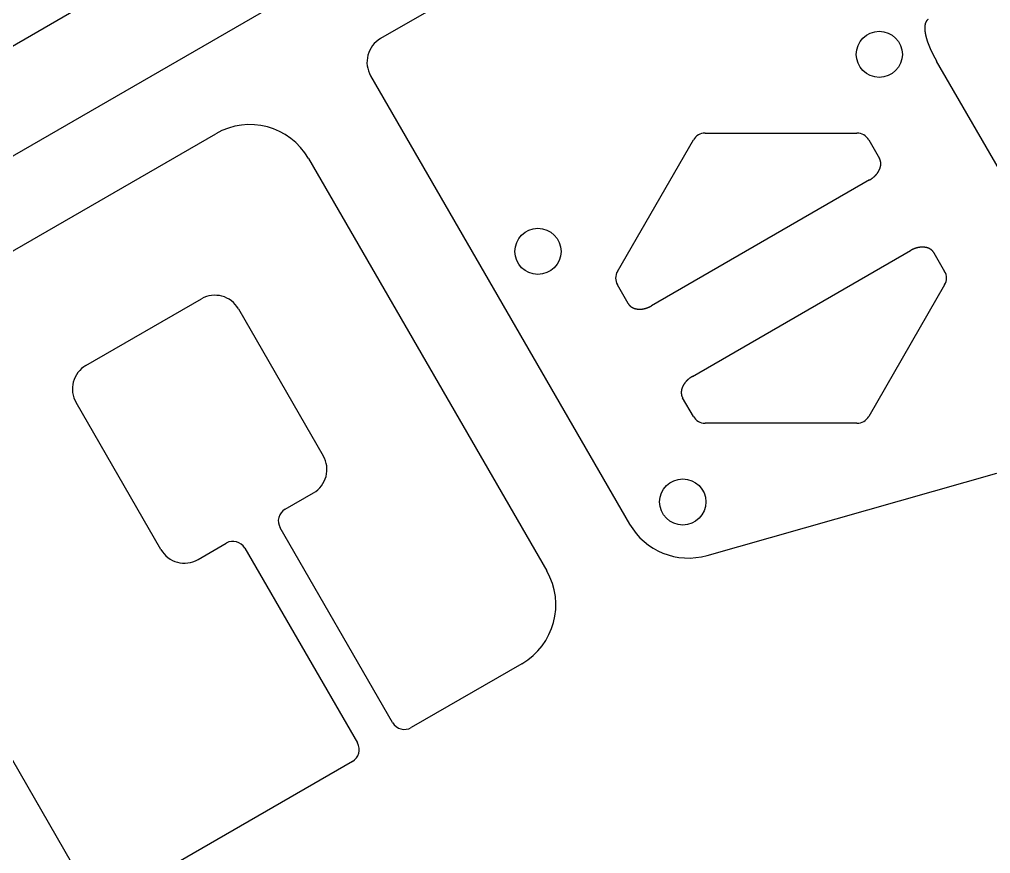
# Model space of a CAD drawing. Extents: x 442 to 745, y 5 to 355.
# Drawn here: x 538.63 to 568.05, y 298.17 to 323.45 of the extents above; entities that cross this region are included whole.
import ezdxf

# ---------------------------------------------------------------- set-up
doc = ezdxf.new("R2010")
doc.units = 0
doc.layers.add('VISIBLE__ANSI_', color=7, linetype='CONTINUOUS')

msp = doc.modelspace()

# ---------------------------------------------------------------- linework, layer by layer
at = {"layer": 'VISIBLE__ANSI_'}
for p, q in [((593.942, 354.692), (442.389, 267.193)), ((445.272, 265.529), (593.942, 351.364)), ((568.044, 333.534), (549.573, 322.869)), ((569.757, 316.404), (566.418, 322.186)), ((549.271, 321.744), (557.116, 308.157)), ((526.394, 309.487), (544.58, 319.987)), ((556.749, 315.816), (559.048, 319.799)), ((559.405, 320.005), (564.004, 320.005)), ((564.361, 319.799), (564.687, 319.234)), ((547.393, 319.233), (554.607, 306.738)), ((564.388, 318.586), (557.785, 314.773)), ((559.02, 312.634), (565.624, 316.446)), ((566.334, 316.381), (566.66, 315.816)), ((557.075, 314.839), (556.749, 315.404)), ((566.66, 315.404), (564.361, 311.421)), ((540.648, 312.962), (544.143, 314.98)), ((545.268, 314.679), (547.838, 310.228)), ((559.048, 311.421), (558.722, 311.986)), ((542.917, 307.386), (540.347, 311.837)), ((564.004, 311.215), (559.405, 311.215)), ((559.462, 307.206), (568.237, 309.701)), ((546.68, 308.609), (547.536, 309.103)), ((549.939, 302.141), (546.53, 308.046)), ((544.042, 307.085), (544.897, 307.579)), ((545.46, 307.428), (548.869, 301.524)), ((553.853, 303.926), (550.501, 301.991)), ((540.604, 297.227), (537.063, 303.361)), ((548.718, 300.961), (541.729, 296.926))]:
    msp.add_line(p, q, dxfattribs=at)
for points in [[(566.163, 323.451, 0), (566.16, 323.449, 0), (566.156, 323.447, 0), (566.153, 323.445, 0), (566.149, 323.442, 0), (566.146, 323.439, 0), (566.142, 323.437, 0), (566.139, 323.434, 0), (566.135, 323.431, 0), (566.132, 323.428, 0), (566.129, 323.425, 0), (566.126, 323.422, 0), (566.123, 323.419, 0), (566.12, 323.415, 0), (566.117, 323.412, 0), (566.115, 323.409, 0), (566.112, 323.406, 0), (566.11, 323.402, 0), (566.108, 323.399, 0), (566.105, 323.395, 0), (566.103, 323.392, 0), (566.101, 323.388, 0), (566.099, 323.384, 0), (566.096, 323.38, 0), (566.094, 323.376, 0), (566.092, 323.372, 0), (566.09, 323.368, 0), (566.089, 323.364, 0), (566.087, 323.36, 0), (566.085, 323.356, 0), (566.083, 323.352, 0), (566.082, 323.348, 0), (566.08, 323.344, 0), (566.079, 323.34, 0), (566.078, 323.336, 0), (566.076, 323.333, 0), (566.075, 323.329, 0), (566.074, 323.325, 0), (566.073, 323.321, 0), (566.072, 323.317, 0), (566.071, 323.313, 0), (566.07, 323.309, 0), (566.069, 323.305, 0), (566.068, 323.301, 0), (566.067, 323.297, 0), (566.066, 323.292, 0), (566.065, 323.288, 0), (566.065, 323.284, 0), (566.064, 323.28, 0), (566.063, 323.276, 0), (566.063, 323.272, 0), (566.062, 323.267, 0), (566.062, 323.263, 0), (566.061, 323.259, 0), (566.061, 323.255, 0), (566.06, 323.25, 0), (566.06, 323.246, 0), (566.059, 323.242, 0), (566.059, 323.238, 0), (566.059, 323.233, 0), (566.058, 323.229, 0), (566.058, 323.225, 0), (566.058, 323.22, 0), (566.058, 323.216, 0), (566.058, 323.212, 0), (566.057, 323.207, 0), (566.057, 323.203, 0), (566.057, 323.198, 0), (566.057, 323.194, 0), (566.057, 323.19, 0), (566.057, 323.185, 0), (566.057, 323.181, 0), (566.057, 323.177, 0), (566.057, 323.172, 0), (566.058, 323.168, 0), (566.058, 323.163, 0), (566.058, 323.159, 0), (566.058, 323.155, 0), (566.058, 323.15, 0), (566.059, 323.146, 0), (566.059, 323.141, 0), (566.059, 323.137, 0), (566.06, 323.133, 0), (566.06, 323.128, 0), (566.06, 323.124, 0), (566.061, 323.12, 0), (566.061, 323.115, 0), (566.061, 323.111, 0), (566.062, 323.106, 0), (566.062, 323.102, 0), (566.063, 323.098, 0), (566.063, 323.094, 0), (566.064, 323.089, 0), (566.064, 323.085, 0), (566.065, 323.081, 0), (566.065, 323.076, 0), (566.066, 323.072, 0), (566.067, 323.068, 0), (566.067, 323.064, 0), (566.068, 323.06, 0), (566.068, 323.055, 0), (566.069, 323.051, 0), (566.07, 323.047, 0), (566.07, 323.043, 0), (566.071, 323.039, 0), (566.072, 323.035, 0), (566.073, 323.031, 0), (566.073, 323.027, 0), (566.074, 323.023, 0), (566.075, 323.019, 0), (566.075, 323.015, 0), (566.076, 323.011, 0), (566.077, 323.007, 0), (566.078, 323.003, 0), (566.079, 322.999, 0), (566.079, 322.995, 0), (566.08, 322.991, 0), (566.081, 322.987, 0), (566.082, 322.983, 0), (566.083, 322.979, 0), (566.084, 322.975, 0), (566.085, 322.971, 0), (566.085, 322.967, 0), (566.086, 322.963, 0), (566.087, 322.958, 0), (566.088, 322.954, 0), (566.089, 322.95, 0), (566.09, 322.946, 0), (566.091, 322.942, 0), (566.092, 322.938, 0), (566.093, 322.934, 0), (566.094, 322.93, 0), (566.095, 322.926, 0), (566.096, 322.922, 0), (566.097, 322.918, 0), (566.098, 322.914, 0), (566.099, 322.91, 0), (566.1, 322.906, 0), (566.102, 322.902, 0), (566.103, 322.897, 0), (566.104, 322.893, 0), (566.105, 322.889, 0), (566.106, 322.885, 0), (566.107, 322.881, 0), (566.108, 322.877, 0), (566.109, 322.873, 0), (566.111, 322.869, 0), (566.112, 322.865, 0), (566.113, 322.861, 0), (566.114, 322.857, 0), (566.115, 322.852, 0), (566.117, 322.848, 0), (566.118, 322.844, 0), (566.119, 322.84, 0), (566.12, 322.836, 0), (566.122, 322.832, 0), (566.123, 322.828, 0), (566.124, 322.824, 0), (566.126, 322.82, 0), (566.127, 322.816, 0), (566.128, 322.811, 0), (566.13, 322.807, 0), (566.131, 322.803, 0), (566.132, 322.799, 0), (566.134, 322.795, 0), (566.135, 322.791, 0), (566.136, 322.787, 0), (566.138, 322.783, 0), (566.139, 322.778, 0), (566.141, 322.774, 0), (566.142, 322.77, 0), (566.143, 322.766, 0), (566.145, 322.762, 0), (566.146, 322.758, 0), (566.148, 322.754, 0), (566.149, 322.75, 0), (566.151, 322.746, 0), (566.152, 322.741, 0), (566.154, 322.737, 0), (566.155, 322.733, 0), (566.157, 322.729, 0), (566.158, 322.725, 0), (566.16, 322.721, 0), (566.161, 322.717, 0), (566.163, 322.713, 0), (566.164, 322.709, 0), (566.166, 322.704, 0), (566.168, 322.7, 0), (566.169, 322.696, 0), (566.171, 322.692, 0), (566.172, 322.688, 0), (566.174, 322.684, 0), (566.175, 322.68, 0), (566.177, 322.676, 0), (566.179, 322.672, 0), (566.18, 322.667, 0), (566.182, 322.663, 0), (566.184, 322.659, 0), (566.185, 322.655, 0), (566.187, 322.651, 0), (566.189, 322.647, 0), (566.19, 322.643, 0), (566.192, 322.639, 0), (566.194, 322.635, 0), (566.195, 322.631, 0), (566.197, 322.627, 0), (566.199, 322.622, 0), (566.2, 322.618, 0), (566.202, 322.614, 0), (566.204, 322.61, 0), (566.206, 322.606, 0), (566.207, 322.602, 0), (566.209, 322.598, 0), (566.211, 322.594, 0), (566.213, 322.59, 0), (566.214, 322.586, 0), (566.216, 322.582, 0), (566.218, 322.578, 0), (566.22, 322.574, 0), (566.221, 322.57, 0), (566.223, 322.565, 0), (566.225, 322.561, 0), (566.227, 322.557, 0), (566.229, 322.553, 0), (566.23, 322.549, 0), (566.232, 322.545, 0), (566.234, 322.541, 0), (566.236, 322.537, 0), (566.238, 322.533, 0), (566.24, 322.529, 0), (566.241, 322.525, 0), (566.243, 322.521, 0), (566.245, 322.517, 0), (566.247, 322.513, 0), (566.249, 322.509, 0), (566.251, 322.505, 0), (566.253, 322.501, 0), (566.255, 322.497, 0), (566.256, 322.493, 0), (566.258, 322.489, 0), (566.26, 322.485, 0), (566.262, 322.481, 0), (566.264, 322.477, 0), (566.266, 322.473, 0), (566.268, 322.469, 0), (566.27, 322.465, 0), (566.272, 322.461, 0), (566.274, 322.457, 0), (566.276, 322.453, 0), (566.277, 322.449, 0), (566.279, 322.445, 0), (566.281, 322.441, 0), (566.283, 322.437, 0), (566.285, 322.433, 0), (566.287, 322.43, 0), (566.289, 322.426, 0), (566.291, 322.422, 0), (566.293, 322.418, 0), (566.295, 322.414, 0), (566.297, 322.41, 0), (566.299, 322.406, 0), (566.301, 322.402, 0), (566.303, 322.398, 0), (566.305, 322.394, 0), (566.307, 322.39, 0), (566.309, 322.387, 0), (566.311, 322.383, 0), (566.313, 322.379, 0), (566.315, 322.375, 0), (566.317, 322.371, 0), (566.319, 322.367, 0), (566.321, 322.363, 0), (566.323, 322.36, 0), (566.325, 322.356, 0), (566.327, 322.352, 0), (566.329, 322.348, 0), (566.331, 322.344, 0), (566.333, 322.34, 0), (566.335, 322.337, 0), (566.337, 322.333, 0), (566.339, 322.329, 0), (566.341, 322.325, 0), (566.343, 322.321, 0), (566.345, 322.318, 0), (566.347, 322.314, 0), (566.349, 322.31, 0), (566.351, 322.306, 0), (566.353, 322.303, 0), (566.355, 322.299, 0), (566.357, 322.295, 0), (566.359, 322.291, 0), (566.361, 322.288, 0), (566.363, 322.284, 0), (566.365, 322.28, 0), (566.367, 322.277, 0), (566.369, 322.273, 0), (566.371, 322.269, 0), (566.373, 322.265, 0), (566.375, 322.262, 0), (566.377, 322.258, 0), (566.379, 322.254, 0), (566.382, 322.251, 0), (566.384, 322.247, 0), (566.386, 322.243, 0), (566.388, 322.24, 0), (566.39, 322.236, 0), (566.392, 322.233, 0), (566.394, 322.229, 0), (566.396, 322.225, 0), (566.398, 322.222, 0), (566.4, 322.218, 0), (566.402, 322.215, 0), (566.404, 322.211, 0), (566.406, 322.207, 0), (566.408, 322.204, 0), (566.41, 322.2, 0), (566.412, 322.197, 0), (566.414, 322.193, 0), (566.416, 322.19, 0), (566.418, 322.186, 0)], [(564.388, 318.586, 0), (564.395, 318.589, 0), (564.401, 318.593, 0), (564.407, 318.597, 0), (564.413, 318.6, 0), (564.419, 318.604, 0), (564.425, 318.608, 0), (564.431, 318.612, 0), (564.437, 318.616, 0), (564.443, 318.62, 0), (564.449, 318.624, 0), (564.454, 318.628, 0), (564.46, 318.632, 0), (564.466, 318.637, 0), (564.472, 318.641, 0), (564.477, 318.645, 0), (564.483, 318.649, 0), (564.488, 318.654, 0), (564.494, 318.658, 0), (564.499, 318.663, 0), (564.505, 318.667, 0), (564.51, 318.672, 0), (564.515, 318.676, 0), (564.521, 318.681, 0), (564.526, 318.686, 0), (564.531, 318.69, 0), (564.536, 318.695, 0), (564.541, 318.7, 0), (564.546, 318.705, 0), (564.551, 318.71, 0), (564.556, 318.714, 0), (564.561, 318.719, 0), (564.566, 318.724, 0), (564.57, 318.729, 0), (564.575, 318.734, 0), (564.58, 318.739, 0), (564.584, 318.744, 0), (564.589, 318.75, 0), (564.593, 318.755, 0), (564.597, 318.76, 0), (564.602, 318.765, 0), (564.606, 318.77, 0), (564.61, 318.776, 0), (564.614, 318.781, 0), (564.618, 318.786, 0), (564.622, 318.792, 0), (564.626, 318.797, 0), (564.63, 318.802, 0), (564.634, 318.808, 0), (564.638, 318.813, 0), (564.641, 318.818, 0), (564.645, 318.824, 0), (564.648, 318.829, 0), (564.652, 318.835, 0), (564.655, 318.84, 0), (564.658, 318.846, 0), (564.662, 318.851, 0), (564.665, 318.857, 0), (564.668, 318.863, 0), (564.671, 318.868, 0), (564.674, 318.874, 0), (564.677, 318.879, 0), (564.679, 318.885, 0), (564.682, 318.89, 0), (564.685, 318.896, 0), (564.687, 318.902, 0), (564.69, 318.907, 0), (564.692, 318.913, 0), (564.694, 318.919, 0), (564.697, 318.924, 0), (564.699, 318.93, 0), (564.701, 318.936, 0), (564.703, 318.941, 0), (564.705, 318.947, 0), (564.707, 318.953, 0), (564.708, 318.958, 0), (564.71, 318.964, 0), (564.712, 318.969, 0), (564.713, 318.975, 0), (564.715, 318.981, 0), (564.716, 318.986, 0), (564.717, 318.992, 0), (564.719, 318.998, 0), (564.72, 319.003, 0), (564.721, 319.009, 0), (564.722, 319.014, 0), (564.723, 319.02, 0), (564.724, 319.025, 0), (564.724, 319.031, 0), (564.725, 319.037, 0), (564.726, 319.042, 0), (564.726, 319.048, 0), (564.726, 319.053, 0), (564.727, 319.059, 0), (564.727, 319.064, 0), (564.727, 319.069, 0), (564.727, 319.075, 0), (564.727, 319.08, 0), (564.727, 319.086, 0), (564.727, 319.091, 0), (564.727, 319.096, 0), (564.726, 319.102, 0), (564.726, 319.107, 0), (564.725, 319.112, 0), (564.725, 319.117, 0), (564.724, 319.123, 0), (564.723, 319.128, 0), (564.723, 319.133, 0), (564.722, 319.138, 0), (564.721, 319.143, 0), (564.72, 319.148, 0), (564.719, 319.153, 0), (564.717, 319.158, 0), (564.716, 319.163, 0), (564.715, 319.168, 0), (564.713, 319.173, 0), (564.712, 319.178, 0), (564.71, 319.183, 0), (564.708, 319.188, 0), (564.706, 319.192, 0), (564.705, 319.197, 0), (564.703, 319.202, 0), (564.701, 319.206, 0), (564.698, 319.211, 0), (564.696, 319.216, 0), (564.694, 319.22, 0), (564.692, 319.225, 0), (564.689, 319.229, 0), (564.687, 319.234, 0)], [(566.334, 316.381, 0), (566.331, 316.385, 0), (566.329, 316.389, 0), (566.326, 316.394, 0), (566.323, 316.398, 0), (566.32, 316.402, 0), (566.317, 316.406, 0), (566.314, 316.41, 0), (566.311, 316.414, 0), (566.308, 316.418, 0), (566.305, 316.422, 0), (566.302, 316.426, 0), (566.298, 316.43, 0), (566.295, 316.434, 0), (566.291, 316.437, 0), (566.288, 316.441, 0), (566.284, 316.445, 0), (566.28, 316.448, 0), (566.276, 316.452, 0), (566.273, 316.455, 0), (566.269, 316.459, 0), (566.265, 316.462, 0), (566.261, 316.465, 0), (566.257, 316.469, 0), (566.252, 316.472, 0), (566.248, 316.475, 0), (566.244, 316.478, 0), (566.239, 316.481, 0), (566.235, 316.484, 0), (566.231, 316.487, 0), (566.226, 316.49, 0), (566.221, 316.492, 0), (566.217, 316.495, 0), (566.212, 316.498, 0), (566.207, 316.5, 0), (566.202, 316.503, 0), (566.197, 316.505, 0), (566.192, 316.508, 0), (566.187, 316.51, 0), (566.182, 316.512, 0), (566.177, 316.514, 0), (566.172, 316.517, 0), (566.167, 316.519, 0), (566.162, 316.521, 0), (566.156, 316.523, 0), (566.151, 316.525, 0), (566.145, 316.526, 0), (566.14, 316.528, 0), (566.134, 316.53, 0), (566.129, 316.531, 0), (566.123, 316.533, 0), (566.118, 316.534, 0), (566.112, 316.536, 0), (566.106, 316.537, 0), (566.1, 316.539, 0), (566.095, 316.54, 0), (566.089, 316.541, 0), (566.083, 316.542, 0), (566.077, 316.543, 0), (566.071, 316.544, 0), (566.065, 316.545, 0), (566.059, 316.546, 0), (566.053, 316.546, 0), (566.047, 316.547, 0), (566.041, 316.548, 0), (566.034, 316.548, 0), (566.028, 316.549, 0), (566.022, 316.549, 0), (566.016, 316.549, 0), (566.009, 316.55, 0), (566.003, 316.55, 0), (565.997, 316.55, 0), (565.99, 316.55, 0), (565.984, 316.55, 0), (565.977, 316.55, 0), (565.971, 316.55, 0), (565.965, 316.549, 0), (565.958, 316.549, 0), (565.952, 316.549, 0), (565.945, 316.548, 0), (565.939, 316.548, 0), (565.932, 316.547, 0), (565.925, 316.547, 0), (565.919, 316.546, 0), (565.912, 316.545, 0), (565.906, 316.544, 0), (565.899, 316.543, 0), (565.892, 316.542, 0), (565.886, 316.541, 0), (565.879, 316.54, 0), (565.872, 316.539, 0), (565.866, 316.538, 0), (565.859, 316.536, 0), (565.852, 316.535, 0), (565.846, 316.534, 0), (565.839, 316.532, 0), (565.832, 316.53, 0), (565.826, 316.529, 0), (565.819, 316.527, 0), (565.812, 316.525, 0), (565.806, 316.523, 0), (565.799, 316.522, 0), (565.792, 316.52, 0), (565.786, 316.517, 0), (565.779, 316.515, 0), (565.772, 316.513, 0), (565.766, 316.511, 0), (565.759, 316.509, 0), (565.752, 316.506, 0), (565.746, 316.504, 0), (565.739, 316.501, 0), (565.733, 316.499, 0), (565.726, 316.496, 0), (565.719, 316.493, 0), (565.713, 316.491, 0), (565.706, 316.488, 0), (565.7, 316.485, 0), (565.693, 316.482, 0), (565.687, 316.479, 0), (565.68, 316.476, 0), (565.674, 316.473, 0), (565.668, 316.47, 0), (565.661, 316.467, 0), (565.655, 316.463, 0), (565.649, 316.46, 0), (565.642, 316.457, 0), (565.636, 316.453, 0), (565.63, 316.45, 0), (565.624, 316.446, 0)], [(557.075, 314.839, 0), (557.077, 314.834, 0), (557.08, 314.83, 0), (557.083, 314.826, 0), (557.086, 314.822, 0), (557.088, 314.817, 0), (557.091, 314.813, 0), (557.094, 314.809, 0), (557.097, 314.805, 0), (557.101, 314.801, 0), (557.104, 314.797, 0), (557.107, 314.793, 0), (557.11, 314.79, 0), (557.114, 314.786, 0), (557.117, 314.782, 0), (557.121, 314.778, 0), (557.125, 314.775, 0), (557.128, 314.771, 0), (557.132, 314.768, 0), (557.136, 314.764, 0), (557.14, 314.761, 0), (557.144, 314.757, 0), (557.148, 314.754, 0), (557.152, 314.751, 0), (557.156, 314.748, 0), (557.161, 314.745, 0), (557.165, 314.742, 0), (557.169, 314.739, 0), (557.174, 314.736, 0), (557.178, 314.733, 0), (557.183, 314.73, 0), (557.187, 314.727, 0), (557.192, 314.724, 0), (557.197, 314.722, 0), (557.201, 314.719, 0), (557.206, 314.717, 0), (557.211, 314.714, 0), (557.216, 314.712, 0), (557.221, 314.709, 0), (557.226, 314.707, 0), (557.231, 314.705, 0), (557.237, 314.703, 0), (557.242, 314.701, 0), (557.247, 314.699, 0), (557.252, 314.697, 0), (557.258, 314.695, 0), (557.263, 314.693, 0), (557.269, 314.691, 0), (557.274, 314.69, 0), (557.28, 314.688, 0), (557.285, 314.687, 0), (557.291, 314.685, 0), (557.297, 314.684, 0), (557.302, 314.682, 0), (557.308, 314.681, 0), (557.314, 314.68, 0), (557.32, 314.679, 0), (557.326, 314.678, 0), (557.332, 314.677, 0), (557.338, 314.676, 0), (557.344, 314.675, 0), (557.35, 314.674, 0), (557.356, 314.673, 0), (557.362, 314.672, 0), (557.368, 314.672, 0), (557.374, 314.671, 0), (557.38, 314.671, 0), (557.387, 314.67, 0), (557.393, 314.67, 0), (557.399, 314.67, 0), (557.406, 314.67, 0), (557.412, 314.67, 0), (557.418, 314.67, 0), (557.425, 314.67, 0), (557.431, 314.67, 0), (557.438, 314.67, 0), (557.444, 314.67, 0), (557.451, 314.67, 0), (557.457, 314.671, 0), (557.464, 314.671, 0), (557.47, 314.672, 0), (557.477, 314.672, 0), (557.483, 314.673, 0), (557.49, 314.674, 0), (557.496, 314.674, 0), (557.503, 314.675, 0), (557.51, 314.676, 0), (557.516, 314.677, 0), (557.523, 314.678, 0), (557.53, 314.679, 0), (557.536, 314.68, 0), (557.543, 314.682, 0), (557.55, 314.683, 0), (557.556, 314.684, 0), (557.563, 314.686, 0), (557.57, 314.687, 0), (557.576, 314.689, 0), (557.583, 314.691, 0), (557.59, 314.692, 0), (557.596, 314.694, 0), (557.603, 314.696, 0), (557.61, 314.698, 0), (557.616, 314.7, 0), (557.623, 314.702, 0), (557.63, 314.704, 0), (557.636, 314.706, 0), (557.643, 314.709, 0), (557.65, 314.711, 0), (557.656, 314.713, 0), (557.663, 314.716, 0), (557.669, 314.718, 0), (557.676, 314.721, 0), (557.683, 314.723, 0), (557.689, 314.726, 0), (557.696, 314.729, 0), (557.702, 314.732, 0), (557.709, 314.734, 0), (557.715, 314.737, 0), (557.722, 314.74, 0), (557.728, 314.743, 0), (557.735, 314.746, 0), (557.741, 314.75, 0), (557.747, 314.753, 0), (557.754, 314.756, 0), (557.76, 314.759, 0), (557.766, 314.763, 0), (557.773, 314.766, 0), (557.779, 314.77, 0), (557.785, 314.773, 0)], [(559.02, 312.634, 0), (559.014, 312.63, 0), (559.008, 312.626, 0), (559.002, 312.623, 0), (558.996, 312.619, 0), (558.99, 312.615, 0), (558.984, 312.611, 0), (558.978, 312.607, 0), (558.972, 312.603, 0), (558.966, 312.599, 0), (558.96, 312.595, 0), (558.954, 312.591, 0), (558.948, 312.587, 0), (558.943, 312.583, 0), (558.937, 312.579, 0), (558.931, 312.574, 0), (558.926, 312.57, 0), (558.92, 312.566, 0), (558.915, 312.561, 0), (558.909, 312.557, 0), (558.904, 312.552, 0), (558.899, 312.548, 0), (558.893, 312.543, 0), (558.888, 312.539, 0), (558.883, 312.534, 0), (558.878, 312.529, 0), (558.872, 312.524, 0), (558.867, 312.52, 0), (558.862, 312.515, 0), (558.857, 312.51, 0), (558.853, 312.505, 0), (558.848, 312.5, 0), (558.843, 312.495, 0), (558.838, 312.49, 0), (558.834, 312.485, 0), (558.829, 312.48, 0), (558.824, 312.475, 0), (558.82, 312.47, 0), (558.816, 312.465, 0), (558.811, 312.46, 0), (558.807, 312.454, 0), (558.803, 312.449, 0), (558.798, 312.444, 0), (558.794, 312.439, 0), (558.79, 312.433, 0), (558.786, 312.428, 0), (558.782, 312.423, 0), (558.779, 312.417, 0), (558.775, 312.412, 0), (558.771, 312.406, 0), (558.767, 312.401, 0), (558.764, 312.396, 0), (558.76, 312.39, 0), (558.757, 312.385, 0), (558.754, 312.379, 0), (558.75, 312.374, 0), (558.747, 312.368, 0), (558.744, 312.363, 0), (558.741, 312.357, 0), (558.738, 312.351, 0), (558.735, 312.346, 0), (558.732, 312.34, 0), (558.729, 312.335, 0), (558.727, 312.329, 0), (558.724, 312.323, 0), (558.721, 312.318, 0), (558.719, 312.312, 0), (558.717, 312.307, 0), (558.714, 312.301, 0), (558.712, 312.295, 0), (558.71, 312.29, 0), (558.708, 312.284, 0), (558.706, 312.278, 0), (558.704, 312.273, 0), (558.702, 312.267, 0), (558.7, 312.261, 0), (558.698, 312.256, 0), (558.697, 312.25, 0), (558.695, 312.244, 0), (558.694, 312.239, 0), (558.692, 312.233, 0), (558.691, 312.228, 0), (558.69, 312.222, 0), (558.689, 312.216, 0), (558.688, 312.211, 0), (558.687, 312.205, 0), (558.686, 312.2, 0), (558.685, 312.194, 0), (558.684, 312.188, 0), (558.684, 312.183, 0), (558.683, 312.177, 0), (558.683, 312.172, 0), (558.682, 312.166, 0), (558.682, 312.161, 0), (558.682, 312.155, 0), (558.682, 312.15, 0), (558.681, 312.145, 0), (558.681, 312.139, 0), (558.682, 312.134, 0), (558.682, 312.128, 0), (558.682, 312.123, 0), (558.682, 312.118, 0), (558.683, 312.113, 0), (558.683, 312.107, 0), (558.684, 312.102, 0), (558.684, 312.097, 0), (558.685, 312.092, 0), (558.686, 312.086, 0), (558.687, 312.081, 0), (558.688, 312.076, 0), (558.689, 312.071, 0), (558.69, 312.066, 0), (558.691, 312.061, 0), (558.693, 312.056, 0), (558.694, 312.051, 0), (558.696, 312.046, 0), (558.697, 312.041, 0), (558.699, 312.037, 0), (558.7, 312.032, 0), (558.702, 312.027, 0), (558.704, 312.022, 0), (558.706, 312.018, 0), (558.708, 312.013, 0), (558.71, 312.008, 0), (558.712, 312.004, 0), (558.715, 311.999, 0), (558.717, 311.995, 0), (558.719, 311.99, 0), (558.722, 311.986, 0)]]:
    msp.add_polyline3d(points, dxfattribs=at)
for centre in [(564.682, 322.393), (554.341, 316.422), (558.726, 308.827)]:
    msp.add_circle(centre, 0.7, dxfattribs=at)
for centre, radius, start, end in [((549.985, 322.156), 0.824, 120, 210), ((545.61, 318.204), 2.059, 30, 120), ((559.405, 319.593), 0.412, 90, 150), ((564.004, 319.593), 0.412, 30, 90), ((557.105, 315.61), 0.412, 150, 210), ((566.304, 315.61), 0.412, 330, 30), ((544.555, 314.267), 0.824, 30, 120), ((541.06, 312.249), 0.824, 120, 210), ((559.405, 311.627), 0.412, 210, 270), ((564.004, 311.627), 0.412, 270, 330), ((547.124, 309.816), 0.824, 300, 30), ((546.886, 308.252), 0.412, 120, 210), ((558.899, 309.187), 2.059, 210, 285.8733), ((545.103, 307.223), 0.412, 30, 120), ((543.63, 307.798), 0.824, 210, 300), ((552.824, 305.709), 2.059, 300, 30), ((550.295, 302.347), 0.412, 210, 300), ((548.512, 301.318), 0.412, 300, 30)]:
    msp.add_arc(centre, radius, start, end, dxfattribs=at)

doc.saveas('drawing.dxf')
